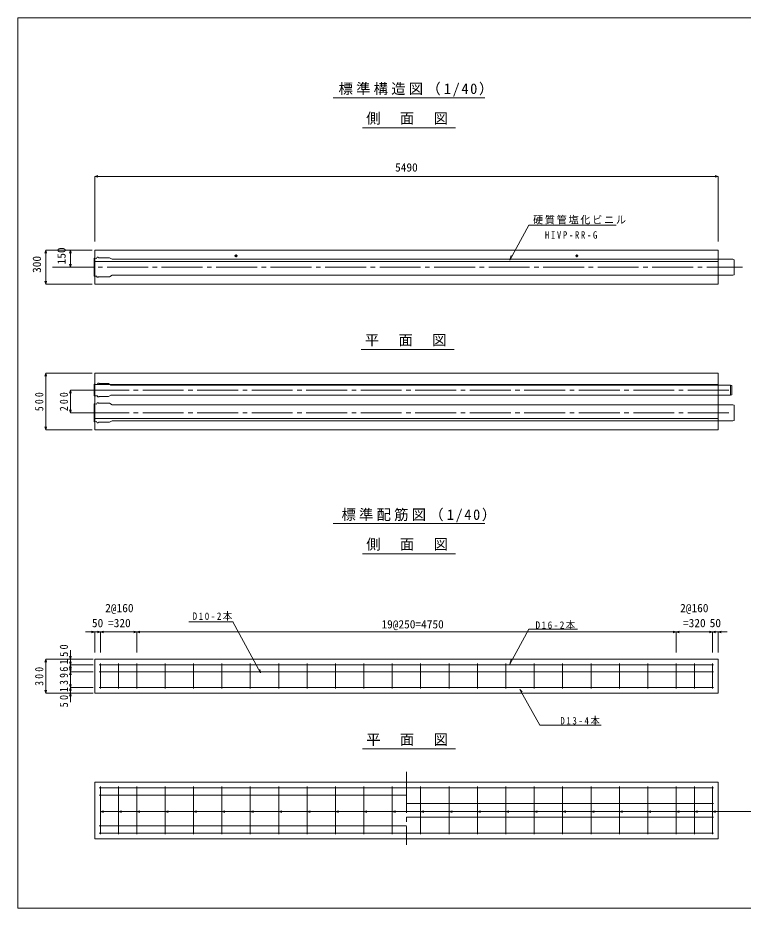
# Model space of a CAD drawing. Units: millimetres on the paper, enlarged 15 times, with parts at other scales. Extents: x -2100 to 2100, y -1470 to 1470.
# Drawn here: x -2100 to 295, y -1470 to 1470 of the extents above; entities that cross this region are included whole.
import ezdxf
from ezdxf.enums import TextEntityAlignment as Align

# ---------------------------------------------------------------- set-up
doc = ezdxf.new("R2010")
doc.units = ezdxf.units.MM
doc.header["$LTSCALE"] = 15
doc.linetypes.add('CHAIN1', pattern=[8, 5, -1, 1, -1])
doc.linetypes.add('CHAIN2', pattern=[12, 9, -1, 1, -1])
for name, color, linetype, lineweight in [('0-1_ブロック', 7, 'Continuous', 9), ('1-0', 7, 'Continuous', 9), ('1-1_製品図', 3, 'Continuous', 9), ('1-2_パイプ', 4, 'Continuous', 9), ('1-3_鉄筋', 2, 'Continuous', 9), ('1-6_寸法', 4, 'Continuous', 9), ('1-A', 7, 'Continuous', 9)]:
    doc.layers.add(name, color=color, linetype=linetype, lineweight=lineweight)
doc.styles.add('ＭＳ ゴシック', font='')
doc.styles.get('ＭＳ ゴシック').set_extended_font_data('MS Gothic')

msp = doc.modelspace()

# ---------------------------------------------------------------- linework, layer by layer
at = {"layer": '0-1_ブロック', "color": 5}
for p, q in [((-2100, 1470), (-2100, -1470)), ((2100, 1470), (-2100, 1470))]:
    msp.add_line(p, q, dxfattribs=at)
msp.add_lwpolyline([(-2100, -1470), (2100, -1470), (2100, 1470)], dxfattribs=at)
at = {"layer": '1-0', "color": 3}
for p, q in [((-1058.13, 1206.28), (-654.49, 1206.28)), ((-961.77, 1206.28), (-558.13, 1206.28)), ((-961.77, 1107), (-654.49, 1107)), ((-961.77, 1107), (-654.49, 1107))]:
    msp.add_line(p, q, dxfattribs=at)
at = {"layer": '1-0', "linetype": 'CHAIN2'}
for p, q in [((-1985.05, 646.52), (293.19, 646.52)), ((247.53, 240.67), (-1926.42, 240.67)), ((247.53, 165.67), (-1926.42, 165.67))]:
    msp.add_line(p, q, dxfattribs=at)
at = {"layer": '1-1_製品図', "color": 4, "linetype": 'CHAIN1'}
for p, q in [((-1374.24, 684.02), (-1383.99, 684.02)), ((-1379.11, 679.15), (-1379.11, 688.9)), ((-258.99, 684.02), (-249.24, 684.02)), ((-254.11, 679.15), (-254.11, 688.9))]:
    msp.add_line(p, q, dxfattribs=at)
at = {"layer": '1-1_製品図'}
for p, q in [((212.76, 702.77), (212.76, 590.27)), ((212.76, 665.27), (-1845.99, 665.27)), ((212.76, 590.27), (-1845.99, 590.27)), ((-966.49, 374.88), (-659.2, 374.88)), ((212.76, 296.92), (212.76, 109.42)), ((212.76, 259.42), (-1845.99, 259.42)), ((212.76, 146.92), (-1845.99, 146.92)), ((212.76, 109.42), (-1845.99, 109.42)), ((-1058.13, -200.13), (-558.13, -200.13)), ((-961.77, -299.4), (-654.49, -299.4)), ((-1845.99, -647.52), (212.76, -647.52)), ((-1845.99, -647.52), (-1845.99, -760.02)), ((212.76, -647.52), (212.76, -760.02)), ((-1845.99, -760.02), (212.76, -760.02)), ((-961.77, -944.06), (-654.49, -944.06)), ((-1845.99, -1053.38), (-1845.99, -1240.88)), ((-1845.99, -1053.38), (212.76, -1053.38)), ((212.76, -1053.38), (212.76, -1240.88)), ((-1845.99, -1240.88), (212.76, -1240.88))]:
    msp.add_line(p, q, dxfattribs=at)
for points in [[(212.76, 702.77), (-1845.99, 702.77), (-1845.99, 590.27)], [(212.76, 296.92), (-1845.99, 296.92), (-1845.99, 109.42)]]:
    msp.add_lwpolyline(points, dxfattribs=at)
at = {"layer": '1-1_製品図', "color": 7}
for centre, radius in [((-1379.11, 684.02), 3.75), ((-1379.11, 684.02), 3), ((-254.11, 684.02), 3.75), ((-254.11, 684.02), 3)]:
    msp.add_circle(centre, radius, dxfattribs=at)
at = {"layer": '1-2_パイプ'}
for p, q in [((-1847.86, 675.84), (-1847.86, 617.21)), ((-1840.64, 675.59), (-1847.86, 675.84)), ((-1788.36, 672.77), (260.76, 672.77)), ((260.76, 672.77), (266.01, 671.37)), ((266.01, 671.37), (266.01, 621.68)), ((-1840.64, 617.46), (-1847.86, 617.21)), ((-1840.64, 617.46), (-1837.45, 613.65)), ((-1837.45, 613.65), (-1834.56, 613.65)), ((-1834.56, 613.65), (-1833.04, 615.17)), ((-1847.86, 259.97), (-1847.86, 221.36)), ((-1838.29, 259.64), (-1847.86, 259.97)), ((253.64, 257.35), (-1792.84, 257.35)), ((257.76, 225.08), (257.76, 256.25)), ((-1838.29, 221.69), (-1847.86, 221.36)), ((-1838.29, 221.69), (-1835.32, 218.15)), ((-1835.32, 218.15), (-1832.69, 218.15)), ((-1832.69, 218.15), (-1831.57, 219.27)), ((253.64, 223.98), (-1792.84, 223.98)), ((253.64, 223.98), (257.76, 225.08)), ((-1847.86, 194.98), (-1847.86, 136.35)), ((-1840.64, 194.73), (-1847.86, 194.98)), ((-1788.36, 191.92), (260.76, 191.92)), ((260.76, 191.92), (266.01, 190.51)), ((266.01, 190.51), (266.01, 140.82)), ((-1840.64, 136.6), (-1847.86, 136.35)), ((-1840.64, 136.6), (-1837.45, 132.79)), ((-1837.45, 132.79), (-1834.56, 132.79)), ((-1834.56, 132.79), (-1833.04, 134.31))]:
    msp.add_line(p, q, dxfattribs=at)
for points in [[(-1840.64, 675.59), (-1837.45, 679.4), (-1834.56, 679.4), (-1833.04, 677.88), (-1797.24, 677.88), (-1788.39, 672.77)], [(-1833.04, 615.17), (-1797.24, 615.17), (-1788.39, 620.27)], [(-1788.36, 620.27), (260.76, 620.27), (266.01, 621.68)], [(-1838.29, 259.64), (-1835.32, 263.18), (-1832.69, 263.18), (-1831.57, 262.06), (-1800.99, 262.06), (-1792.84, 257.35)], [(253.64, 223.98), (253.64, 257.35), (257.76, 256.25)], [(-1831.57, 219.27), (-1800.99, 219.27), (-1792.84, 223.98)], [(-1840.64, 194.73), (-1837.45, 198.54), (-1834.56, 198.54), (-1833.04, 197.02), (-1797.24, 197.02), (-1788.39, 191.92)], [(-1833.04, 134.31), (-1797.24, 134.31), (-1788.39, 139.42)], [(-1788.36, 139.42), (260.76, 139.42), (266.01, 140.82)]]:
    msp.add_lwpolyline(points, dxfattribs=at)
at = {"layer": '1-3_鉄筋'}
for p, q in [((-1830.99, -666.27), (197.76, -666.27)), ((-1827.24, -662.52), (-1827.24, -745.02)), ((-1767.24, -662.52), (-1767.24, -745.02)), ((-1707.24, -662.52), (-1707.24, -745.02)), ((-1613.49, -662.52), (-1613.49, -745.02)), ((-1519.74, -662.52), (-1519.74, -745.02)), ((-1425.99, -662.52), (-1425.99, -745.02)), ((-1332.24, -662.52), (-1332.24, -745.02)), ((-1238.49, -662.52), (-1238.49, -745.02)), ((-1144.74, -662.52), (-1144.74, -745.02)), ((-1050.99, -662.52), (-1050.99, -745.02)), ((-957.24, -662.52), (-957.24, -745.02)), ((-863.49, -662.52), (-863.49, -745.02)), ((-769.74, -662.52), (-769.74, -745.02)), ((-675.99, -662.52), (-675.99, -745.02)), ((-582.24, -662.52), (-582.24, -745.02)), ((-488.49, -662.52), (-488.49, -745.02)), ((-394.74, -662.52), (-394.74, -745.02)), ((-300.99, -662.52), (-300.99, -745.02)), ((-207.24, -662.52), (-207.24, -745.02)), ((-113.49, -662.52), (-113.49, -745.02)), ((-19.74, -662.52), (-19.74, -745.02)), ((74.01, -662.52), (74.01, -745.02)), ((134.01, -662.52), (134.01, -745.02)), ((194.01, -662.52), (194.01, -745.02)), ((-1830.99, -689.14), (197.76, -689.14)), ((-1830.99, -741.27), (197.76, -741.27)), ((-1830.99, -1072.13), (197.76, -1072.13)), ((-1827.24, -1068.38), (-1827.24, -1225.88)), ((-1767.24, -1068.38), (-1767.24, -1225.88)), ((-1707.24, -1068.38), (-1707.24, -1225.88)), ((-1613.49, -1068.38), (-1613.49, -1225.88)), ((-1519.74, -1068.38), (-1519.74, -1225.88)), ((-1425.99, -1068.38), (-1425.99, -1225.88)), ((-1332.24, -1068.38), (-1332.24, -1225.88)), ((-1238.49, -1068.38), (-1238.49, -1225.88)), ((-1144.74, -1068.38), (-1144.74, -1225.88)), ((-1050.99, -1068.38), (-1050.99, -1225.88)), ((-957.24, -1068.38), (-957.24, -1225.88)), ((-863.49, -1068.38), (-863.49, -1225.88)), ((-769.74, -1068.38), (-769.74, -1225.88)), ((-675.99, -1068.38), (-675.99, -1225.88)), ((-582.24, -1068.38), (-582.24, -1225.88)), ((-488.49, -1068.38), (-488.49, -1225.88)), ((-394.74, -1068.38), (-394.74, -1225.88)), ((-300.99, -1068.38), (-300.99, -1225.88)), ((-207.24, -1068.38), (-207.24, -1225.88)), ((-113.49, -1068.38), (-113.49, -1225.88)), ((-19.74, -1068.38), (-19.74, -1225.88)), ((74.01, -1068.38), (74.01, -1225.88)), ((134.01, -1068.38), (134.01, -1225.88)), ((194.01, -1068.38), (194.01, -1225.88)), ((-1830.99, -1096.5), (-816.61, -1096.5)), ((-816.61, -1124.63), (197.76, -1124.63)), ((-816.61, -1169.63), (197.76, -1169.63)), ((-1830.99, -1197.75), (-816.61, -1197.75)), ((-1830.99, -1222.13), (197.76, -1222.13))]:
    msp.add_line(p, q, dxfattribs=at)
at = {"layer": '1-3_鉄筋', "color": 7, "linetype": 'CHAIN2'}
msp.add_line((-816.61, -1019.9), (-816.61, -1260.67), dxfattribs=at)
at = {"layer": '1-6_寸法'}
for p, q in [((-1845.99, 946.55), (-1835.85, 949.27)), ((-1845.99, 946.55), (212.76, 946.55)), ((-1845.99, 946.55), (-1835.85, 943.84)), ((-1845.99, 946.55), (-1845.99, 854.95)), ((212.76, 946.55), (202.62, 949.27)), ((212.76, 946.55), (202.62, 943.84)), ((212.76, 946.55), (212.76, 854.95)), ((-1845.99, 854.95), (-1845.99, 731.87)), ((212.76, 854.95), (212.76, 731.87)), ((-2007.79, 702.77), (-2010.51, 692.63)), ((-2007.79, 702.77), (-2005.07, 692.63)), ((-2007.79, 702.77), (-1854.36, 702.77)), ((-2007.79, 590.27), (-2007.79, 702.77)), ((-1926.3, 702.77), (-1929.01, 692.63)), ((-1926.3, 702.77), (-1923.58, 692.63)), ((-1926.3, 702.77), (-1854.36, 702.77)), ((-1926.3, 646.52), (-1926.3, 702.77)), ((-1926.3, 646.52), (-1929.01, 656.67)), ((-1926.3, 646.52), (-1923.58, 656.67)), ((-1926.3, 646.52), (-1854.36, 646.52)), ((-2007.79, 590.27), (-2010.51, 600.42)), ((-2007.79, 590.27), (-2005.07, 600.42)), ((-2007.79, 590.27), (-1854.36, 590.27)), ((-2007.79, 296.92), (-2010.51, 286.77)), ((-2007.79, 296.92), (-2007.79, 109.42)), ((-2007.79, 296.92), (-2005.07, 286.77)), ((-2007.79, 296.92), (-1854.36, 296.92)), ((-1926.3, 240.67), (-1929.01, 230.52)), ((-1926.3, 165.67), (-1926.3, 240.67)), ((-1926.3, 240.67), (-1923.58, 230.52)), ((-1926.3, 240.67), (-1854.36, 240.67)), ((-1926.3, 165.67), (-1929.01, 175.81)), ((-1926.3, 165.67), (-1923.58, 175.81)), ((-1926.3, 165.67), (-1854.36, 165.67)), ((-2007.79, 109.42), (-2010.51, 119.56)), ((-2007.79, 109.42), (-2005.07, 119.56)), ((-2007.79, 109.42), (-1854.36, 109.42)), ((-1845.99, -557.91), (-1875.99, -557.91)), ((-1827.24, -557.91), (-1857.24, -557.91)), ((-1845.99, -557.91), (-1856.13, -555.19)), ((-1845.99, -557.91), (-1856.13, -560.63)), ((-1845.99, -557.91), (-1827.24, -557.91)), ((-1845.99, -557.91), (-1845.99, -625.31)), ((-1827.24, -557.91), (-1837.38, -555.19)), ((-1827.24, -557.91), (-1837.38, -560.63)), ((-1827.24, -557.91), (-1817.1, -555.19)), ((-1827.24, -557.91), (-1707.24, -557.91)), ((-1827.24, -557.91), (-1797.24, -557.91)), ((-1827.24, -557.91), (-1817.1, -560.63)), ((-1827.24, -557.91), (-1827.24, -625.31)), ((-1707.24, -557.91), (-1737.24, -557.91)), ((-1707.24, -557.91), (-1717.38, -555.19)), ((-1707.24, -557.91), (-1717.38, -560.63)), ((-1707.24, -557.91), (-1697.1, -555.19)), ((-1707.24, -557.91), (-1677.24, -557.91)), ((-1707.24, -557.91), (-1697.1, -560.63)), ((-1707.24, -557.91), (-1707.24, -625.31)), ((-1707.24, -557.91), (74.01, -557.91)), ((74.01, -557.91), (44.01, -557.91)), ((74.01, -557.91), (63.87, -555.19)), ((74.01, -557.91), (63.87, -560.63)), ((74.01, -557.91), (84.15, -555.19)), ((74.01, -557.91), (104.01, -557.91)), ((74.01, -557.91), (84.15, -560.63)), ((74.01, -557.91), (74.01, -625.31)), ((74.01, -557.91), (194.01, -557.91)), ((194.01, -557.91), (164.01, -557.91)), ((194.01, -557.91), (183.87, -555.19)), ((194.01, -557.91), (183.87, -560.63)), ((194.01, -557.91), (204.15, -555.19)), ((194.01, -557.91), (224.01, -557.91)), ((194.01, -557.91), (204.15, -560.63)), ((194.01, -557.91), (194.01, -625.31)), ((194.01, -557.91), (212.76, -557.91)), ((212.76, -557.91), (222.9, -555.19)), ((212.76, -557.91), (242.76, -557.91)), ((212.76, -557.91), (222.9, -560.63)), ((212.76, -557.91), (212.76, -625.31)), ((-1926.3, -647.52), (-1929.01, -637.37)), ((-1926.3, -647.52), (-1926.3, -617.52)), ((-1926.3, -666.27), (-1926.3, -636.27)), ((-1926.3, -647.52), (-1923.58, -637.37)), ((-2007.79, -647.52), (-2010.51, -657.66)), ((-2007.79, -647.52), (-2007.79, -760.02)), ((-2007.79, -647.52), (-2005.07, -657.66)), ((-2007.79, -647.52), (-1926.3, -647.52)), ((-1926.3, -666.27), (-1929.01, -656.12)), ((-1926.3, -666.27), (-1929.01, -676.41)), ((-1926.3, -666.27), (-1926.3, -647.52)), ((-1926.3, -647.52), (-1851.22, -647.52)), ((-1926.3, -666.27), (-1923.58, -656.12)), ((-1926.3, -689.14), (-1926.3, -659.14)), ((-1926.3, -689.14), (-1926.3, -666.27)), ((-1926.3, -666.27), (-1851.22, -666.27)), ((-1926.3, -666.27), (-1926.3, -696.27)), ((-1926.3, -666.27), (-1923.58, -676.41)), ((-1926.3, -689.14), (-1929.01, -679)), ((-1926.3, -689.14), (-1929.01, -699.28)), ((-1926.3, -689.14), (-1923.58, -679)), ((-1926.3, -741.27), (-1926.3, -689.14)), ((-1926.3, -689.14), (-1851.22, -689.14)), ((-1926.3, -689.14), (-1926.3, -719.14)), ((-1926.3, -689.14), (-1923.58, -699.28)), ((-1926.3, -741.27), (-1929.01, -731.12)), ((-1926.3, -741.27), (-1926.3, -711.27)), ((-1926.3, -741.27), (-1923.58, -731.12)), ((-2007.79, -760.02), (-2010.51, -749.87)), ((-2007.79, -760.02), (-2005.07, -749.87)), ((-2007.79, -760.02), (-1926.3, -760.02)), ((-1926.3, -741.27), (-1929.01, -751.41)), ((-1926.3, -760.02), (-1929.01, -770.16)), ((-1926.3, -760.02), (-1926.3, -741.27)), ((-1926.3, -741.27), (-1851.22, -741.27)), ((-1926.3, -741.27), (-1926.3, -771.27)), ((-1926.3, -741.27), (-1923.58, -751.41)), ((-1926.3, -760.02), (-1926.3, -790.02)), ((-1926.3, -760.02), (-1923.58, -770.16)), ((-1926.3, -760.02), (-1851.22, -760.02))]:
    msp.add_line(p, q, dxfattribs=at)
at = {"layer": '1-A'}
for p, q in [((-474.78, 670.19), (-471.28, 684.78)), ((-1535.67, -524.19), (-1388.93, -524.19)), ((-474.78, -663.75), (-471.28, -649.16)), ((-441.86, -748.21), (-376.44, -865.46)), ((-441.86, -748.21), (-434.54, -755.74)), ((-376.44, -865.46), (-174.04, -865.46)), ((-1827.24, -1151.04), (-1817.1, -1148.33)), ((-1827.24, -1151.04), (-1817.1, -1153.76)), ((-1827.24, -1151.04), (450.48, -1151.04)), ((-1767.24, -1151.04), (-1757.1, -1148.33)), ((-1767.24, -1151.04), (-1757.1, -1153.76)), ((-1707.24, -1151.04), (-1697.1, -1148.33)), ((-1707.24, -1151.04), (-1697.1, -1153.76)), ((-1613.49, -1151.04), (-1603.35, -1148.33)), ((-1613.49, -1151.04), (-1603.35, -1153.76)), ((-1519.74, -1151.04), (-1509.6, -1148.33)), ((-1519.74, -1151.04), (-1509.6, -1153.76)), ((-1425.99, -1151.04), (-1415.85, -1148.33)), ((-1425.99, -1151.04), (-1415.85, -1153.76)), ((-1332.24, -1151.04), (-1322.1, -1148.33)), ((-1332.24, -1151.04), (-1322.1, -1153.76)), ((-1238.49, -1151.04), (-1228.35, -1148.33)), ((-1238.49, -1151.04), (-1228.35, -1153.76)), ((-1144.74, -1151.04), (-1134.6, -1148.33)), ((-1144.74, -1151.04), (-1134.6, -1153.76)), ((-1050.99, -1151.04), (-1040.85, -1148.33)), ((-1050.99, -1151.04), (-1040.85, -1153.76)), ((-957.24, -1151.04), (-947.1, -1148.33)), ((-957.24, -1151.04), (-947.1, -1153.76)), ((-863.49, -1151.04), (-853.35, -1148.33)), ((-863.49, -1151.04), (-853.35, -1153.76)), ((-769.74, -1151.04), (-759.6, -1148.33)), ((-769.74, -1151.04), (-759.6, -1153.76)), ((-675.99, -1151.04), (-665.85, -1148.33)), ((-675.99, -1151.04), (-665.85, -1153.76)), ((-582.24, -1151.04), (-572.1, -1148.33)), ((-582.24, -1151.04), (-572.1, -1153.76)), ((-488.49, -1151.04), (-478.35, -1148.33)), ((-488.49, -1151.04), (-478.35, -1153.76)), ((-394.74, -1151.04), (-384.6, -1148.33)), ((-394.74, -1151.04), (-384.6, -1153.76)), ((-300.99, -1151.04), (-290.85, -1148.33)), ((-300.99, -1151.04), (-290.85, -1153.76)), ((-207.24, -1151.04), (-197.1, -1148.33)), ((-207.24, -1151.04), (-197.1, -1153.76)), ((-113.49, -1151.04), (-103.35, -1148.33)), ((-113.49, -1151.04), (-103.35, -1153.76)), ((-19.74, -1151.04), (-9.6, -1148.33)), ((-19.74, -1151.04), (-9.6, -1153.76)), ((74.01, -1151.04), (84.15, -1148.33)), ((74.01, -1151.04), (84.15, -1153.76)), ((134.01, -1151.04), (144.15, -1148.33)), ((134.01, -1151.04), (144.15, -1153.76)), ((194.01, -1151.04), (204.15, -1148.33)), ((194.01, -1151.04), (204.15, -1153.76))]:
    msp.add_line(p, q, dxfattribs=at)
for points in [[(-474.78, 670.19), (-412.48, 784.86), (-123.86, 784.86)], [(-1389.67, -524.19), (-1298.6, -692.52), (-1301.04, -682.3)], [(-474.78, -663.75), (-412.48, -549.08), (-252.13, -549.08)]]:
    msp.add_lwpolyline(points, dxfattribs=at)

# ---------------------------------------------------------------- texts
at = {"layer": '1-0', "char_height": 34.84, "attachment_point": 7, "style": 'ＭＳ ゴシック'}
for s, insert in [('\\T1.22;標準構造図（1/40）', (-1040.95, 1210.03)), ('\\T1.17;側\u3000面\u3000図', (-949.53, 1116.86)), ('\\T1.17;平\u3000面\u3000図', (-954.24, 384.73)), ('\\T1.22;標準配筋図（1/40）', (-1031.31, -196.38)), ('\\T1.17;側\u3000面\u3000図', (-949.53, -289.55)), ('\\T1.17;平\u3000面\u3000図', (-949.53, -934.2))]:
    msp.add_mtext(s, dxfattribs=dict(at, insert=insert))
at = {"layer": '1-6_寸法', "style": 'ＭＳ ゴシック'}
for s, p in [('5490', (-854.11, 954.05)), ('2@160', (-1811.35, -500.86)), ('2@160', (87.14, -500.86)), ('50', (-1855.36, -550.41)), ('=320', (-1801.98, -550.41)), ('19@250=4750', (-899.15, -554.43)), ('=320', (96.51, -550.41)), ('50', (184.64, -550.41))]:
    msp.add_text(s, height=27.49, dxfattribs=at).set_placement(p, align=Align.BOTTOM_LEFT)
for s, p in [('150', (-1933.8, 655.9)), ('300', (-2015.29, 627.77))]:
    msp.add_text(s, height=27.49, rotation=90, dxfattribs=at).set_placement(p, align=Align.BOTTOM_LEFT)
at = {"layer": '1-6_寸法', "char_height": 27.49, "attachment_point": 7, "rotation": 90, "style": 'ＭＳ ゴシック'}
for s, insert in [('\\T1.46;\\W0.85;500', (-2015.29, 171.29)), ('\\T1.46;\\W0.85;200', (-1933.8, 171.29)), ('\\T1.44;\\W0.9;50', (-1933.8, -639.95)), ('\\T1.46;\\W0.85;300', (-2015.29, -735.64)), ('\\T1.44;\\W0.9;61', (-1933.8, -689.28)), ('\\T1.46;\\W0.85;139', (-1933.8, -756.03)), ('\\T1.44;\\W0.9;50', (-1933.8, -806.85))]:
    msp.add_mtext(s, dxfattribs=dict(at, insert=insert))
at = {"layer": '1-A', "char_height": 24.51, "attachment_point": 7, "style": 'ＭＳ ゴシック'}
for s, insert in [('\\T1.17;硬質管塩化ビニル', (-398.7, 787.89)), ('\\T1.4;\\W0.85;HIVP-RR-G', (-359.48, 740.27)), ('\\T1.33;\\W0.9;D10-2本', (-1522.76, -520.68)), ('\\T1.33;\\W0.9;D16-2本', (-390.33, -550.16)), ('\\T1.33;\\W0.9;D13-4本', (-308.75, -866.13))]:
    msp.add_mtext(s, dxfattribs=dict(at, insert=insert))

doc.saveas('drawing.dxf')
